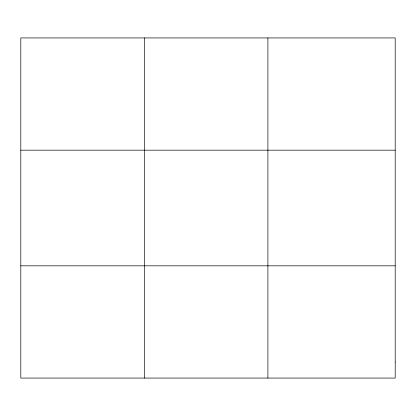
<?xml version="1.0" encoding="UTF-8"?>
<svg xmlns="http://www.w3.org/2000/svg" width="416" height="416" viewBox="0 0 416 416"><rect width="100%" height="100%" fill="white"/><g stroke="black" fill="none" stroke-linecap="round" stroke-linejoin="round"><path stroke-width="0.62" d="M144.352 37.929L144.352 378.071M267.904 37.929L267.904 378.071M20.8 150.176L395.2 150.176M20.8 265.824L395.2 265.824M395.2 362.04L395.2 378.071L20.8 378.071L20.8 37.929L395.2 37.929L395.2 362.04"/></g></svg>
